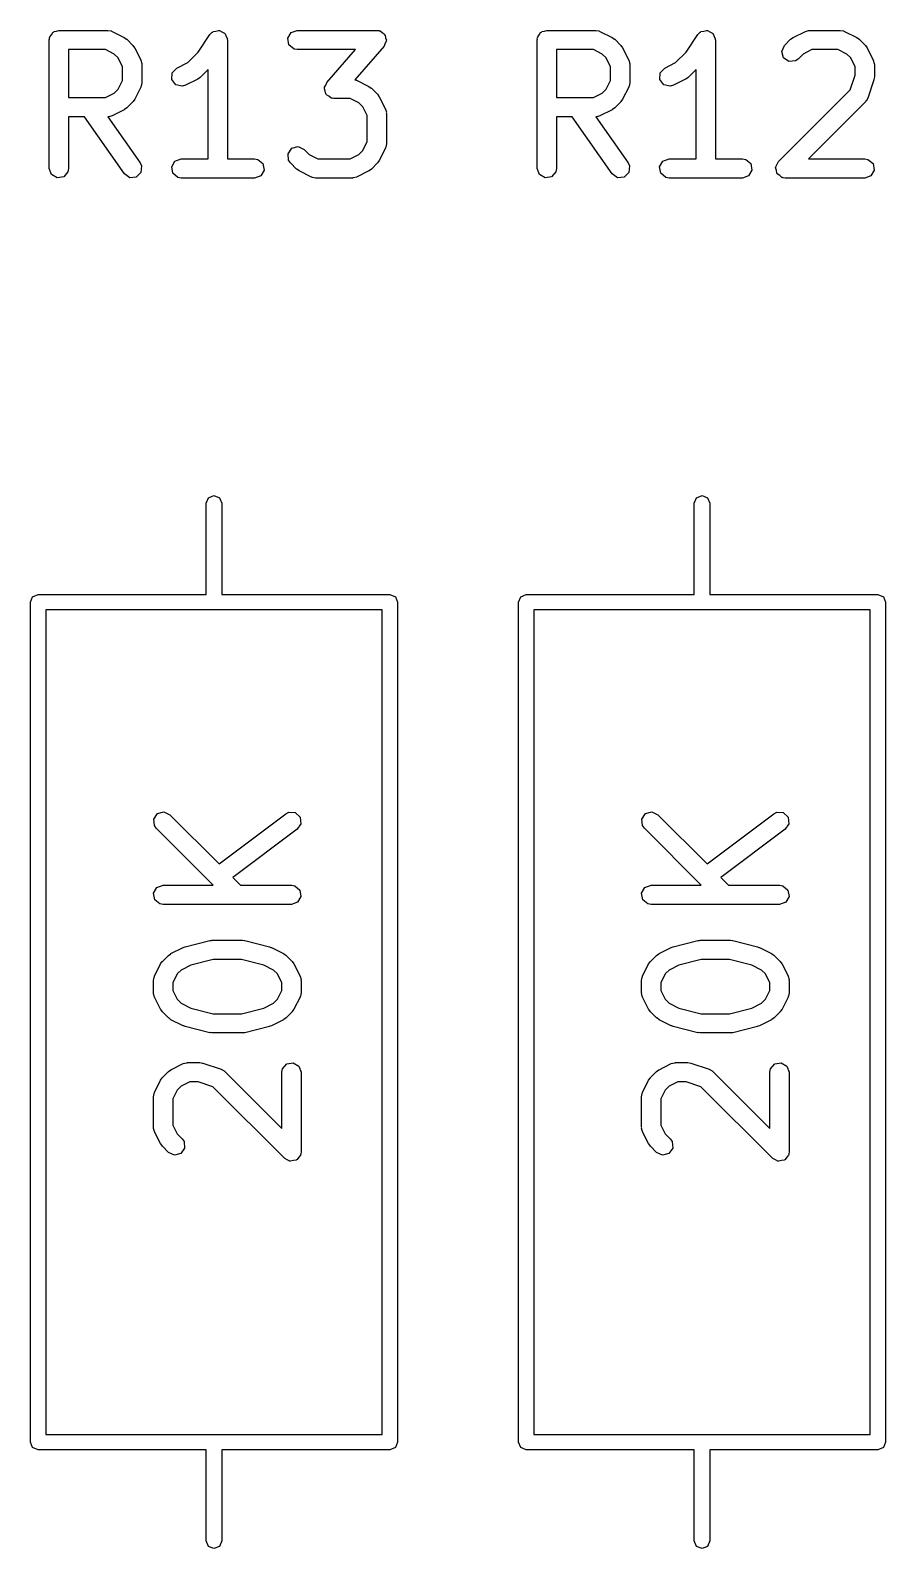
# Model space of a CAD drawing. Extents: x 0.3 to 11.5, y -8.2 to 3.2.
# Drawn here: x 8.3882 to 8.6504, y -2.2878 to -1.8223 of the extents above; entities that cross this region are included whole.
import ezdxf

# ---------------------------------------------------------------- set-up
doc = ezdxf.new("R2010")
doc.units = 0
doc.header["$MEASUREMENT"] = 0
doc.layers.add('BLACK', color=7, linetype='CONTINUOUS')

msp = doc.modelspace()

# ---------------------------------------------------------------- linework, layer by layer
at = {"layer": 'BLACK', "linetype": 'CONTINUOUS'}
for p, q in [((8.39409, -1.82466), (8.39415, -1.82428)), ((8.39415, -1.82428), (8.39465, -1.82369)), ((8.39465, -1.82369), (8.39503, -1.82303)), ((8.39503, -1.82303), (8.39528, -1.82294)), ((8.39528, -1.82294), (8.39545, -1.82273)), ((8.39545, -1.82273), (8.39621, -1.8226)), ((8.39621, -1.8226), (8.39693, -1.82234)), ((8.39693, -1.82234), (8.41193, -1.82234)), ((8.41193, -1.82234), (8.41294, -1.82252)), ((8.41294, -1.82252), (8.41307, -1.82263)), ((8.41307, -1.82263), (8.41325, -1.82265)), ((8.41325, -1.82265), (8.417, -1.82452)), ((8.417, -1.82452), (8.41771, -1.82505)), ((8.43963, -1.82903), (8.44322, -1.82365)), ((8.44322, -1.82365), (8.44393, -1.82291)), ((8.44393, -1.82291), (8.44409, -1.82286)), ((8.44409, -1.82286), (8.4442, -1.82273)), ((8.4442, -1.82273), (8.44504, -1.82258)), ((8.44504, -1.82258), (8.44586, -1.82234)), ((8.44586, -1.82234), (8.44602, -1.82241)), ((8.44602, -1.82241), (8.44619, -1.82238)), ((8.44619, -1.82238), (8.44693, -1.82281)), ((8.44693, -1.82281), (8.44771, -1.82316)), ((8.44771, -1.82316), (8.44779, -1.82331)), ((8.44779, -1.82331), (8.44794, -1.82339)), ((8.44794, -1.82339), (8.44823, -1.8242)), ((8.44823, -1.8242), (8.44861, -1.82497)), ((8.46714, -1.82478), (8.46815, -1.82303)), ((8.46815, -1.82303), (8.47005, -1.82234)), ((8.47005, -1.82234), (8.49442, -1.82234)), ((8.49442, -1.82234), (8.49485, -1.82241)), ((8.49485, -1.82241), (8.49499, -1.82239)), ((8.49499, -1.82239), (8.4951, -1.82246)), ((8.4951, -1.82246), (8.49543, -1.82252)), ((8.49543, -1.82252), (8.49604, -1.82303)), ((8.49604, -1.82303), (8.49672, -1.82344)), ((8.49672, -1.82344), (8.49679, -1.82366)), ((8.49679, -1.82366), (8.49697, -1.82381)), ((8.49697, -1.82381), (8.49711, -1.8246)), ((8.49711, -1.8246), (8.49737, -1.82535)), ((8.54369, -1.82466), (8.54376, -1.82428)), ((8.54376, -1.82428), (8.54425, -1.82369)), ((8.54425, -1.82369), (8.54464, -1.82303)), ((8.54464, -1.82303), (8.54489, -1.82294)), ((8.54489, -1.82294), (8.54506, -1.82273)), ((8.54506, -1.82273), (8.54582, -1.8226)), ((8.54582, -1.8226), (8.54654, -1.82234)), ((8.54654, -1.82234), (8.56153, -1.82234)), ((8.56153, -1.82234), (8.56254, -1.82252)), ((8.56254, -1.82252), (8.56268, -1.82263)), ((8.56268, -1.82263), (8.56285, -1.82265)), ((8.56285, -1.82265), (8.5666, -1.82452)), ((8.5666, -1.82452), (8.56731, -1.82505)), ((8.58924, -1.82903), (8.59282, -1.82365)), ((8.59282, -1.82365), (8.59353, -1.82291)), ((8.59353, -1.82291), (8.59369, -1.82286)), ((8.59369, -1.82286), (8.5938, -1.82273)), ((8.5938, -1.82273), (8.59465, -1.82258)), ((8.59465, -1.82258), (8.59547, -1.82234)), ((8.59547, -1.82234), (8.59563, -1.82241)), ((8.59563, -1.82241), (8.59579, -1.82238)), ((8.59579, -1.82238), (8.59653, -1.82281)), ((8.59653, -1.82281), (8.59732, -1.82316)), ((8.59732, -1.82316), (8.59739, -1.82331)), ((8.59739, -1.82331), (8.59754, -1.82339)), ((8.59754, -1.82339), (8.59783, -1.8242)), ((8.59783, -1.8242), (8.59821, -1.82497)), ((8.62131, -1.82508), (8.62204, -1.82457)), ((8.62204, -1.82457), (8.62208, -1.82452)), ((8.62208, -1.82452), (8.62583, -1.82265)), ((8.62583, -1.82265), (8.62681, -1.82236)), ((8.62681, -1.82236), (8.62698, -1.8224)), ((8.62698, -1.8224), (8.62715, -1.82234)), ((8.62715, -1.82234), (8.63652, -1.82234)), ((8.63652, -1.82234), (8.63753, -1.82252)), ((8.63753, -1.82252), (8.63767, -1.82263)), ((8.63767, -1.82263), (8.63785, -1.82265)), ((8.63785, -1.82265), (8.64159, -1.82452)), ((8.64159, -1.82452), (8.6423, -1.82505)), ((8.39398, -1.82529), (8.39404, -1.82491)), ((8.39398, -1.86466), (8.39398, -1.82529)), ((8.39402, -1.82478), (8.39409, -1.82466)), ((8.39404, -1.82491), (8.39402, -1.82478)), ((8.39988, -1.82824), (8.39988, -1.84296)), ((8.41123, -1.82824), (8.39988, -1.82824)), ((8.41393, -1.82959), (8.41123, -1.82824)), ((8.41771, -1.82505), (8.41777, -1.82508)), ((8.41777, -1.82508), (8.41964, -1.82695)), ((8.41964, -1.82695), (8.42015, -1.82768)), ((8.42015, -1.82768), (8.42019, -1.82772)), ((8.42019, -1.82772), (8.42207, -1.83147)), ((8.43643, -1.83224), (8.43963, -1.82903)), ((8.44861, -1.82497), (8.44857, -1.82513)), ((8.44857, -1.82513), (8.44863, -1.82529)), ((8.44863, -1.82529), (8.44863, -1.86171)), ((8.46749, -1.82677), (8.46714, -1.82478)), ((8.46904, -1.82807), (8.46749, -1.82677)), ((8.47005, -1.82824), (8.46904, -1.82807)), ((8.48791, -1.82824), (8.47005, -1.82824)), ((8.47907, -1.83834), (8.48791, -1.82824)), ((8.49664, -1.82723), (8.48768, -1.83747)), ((8.49693, -1.82649), (8.49664, -1.82723)), ((8.49733, -1.8258), (8.49693, -1.82649)), ((8.49737, -1.82535), (8.49728, -1.82557)), ((8.49728, -1.82557), (8.49733, -1.8258)), ((8.54358, -1.82529), (8.54365, -1.82491)), ((8.54358, -1.86466), (8.54358, -1.82529)), ((8.54363, -1.82478), (8.54369, -1.82466)), ((8.54365, -1.82491), (8.54363, -1.82478)), ((8.54949, -1.82824), (8.54949, -1.84296)), ((8.56084, -1.82824), (8.54949, -1.82824)), ((8.56353, -1.82959), (8.56084, -1.82824)), ((8.56731, -1.82505), (8.56737, -1.82508)), ((8.56737, -1.82508), (8.56925, -1.82695)), ((8.56925, -1.82695), (8.56975, -1.82768)), ((8.56975, -1.82768), (8.5698, -1.82772)), ((8.5698, -1.82772), (8.57167, -1.83147)), ((8.58603, -1.83224), (8.58924, -1.82903)), ((8.59821, -1.82497), (8.59817, -1.82513)), ((8.59817, -1.82513), (8.59823, -1.82529)), ((8.59823, -1.82529), (8.59823, -1.86171)), ((8.61859, -1.82878), (8.61944, -1.82695)), ((8.61911, -1.83073), (8.61859, -1.82878)), ((8.61944, -1.82695), (8.62131, -1.82508)), ((8.62785, -1.82824), (8.62515, -1.82959)), ((8.63583, -1.82824), (8.62785, -1.82824)), ((8.63853, -1.82959), (8.63583, -1.82824)), ((8.6423, -1.82505), (8.64236, -1.82508)), ((8.64236, -1.82508), (8.64424, -1.82695)), ((8.64424, -1.82695), (8.64474, -1.82768)), ((8.64474, -1.82768), (8.64479, -1.82772)), ((8.64479, -1.82772), (8.64666, -1.83147)), ((8.41513, -1.83079), (8.41393, -1.82959)), ((8.41647, -1.83349), (8.41513, -1.83079)), ((8.41647, -1.83772), (8.41647, -1.83349)), ((8.42207, -1.83147), (8.42236, -1.83245)), ((8.42236, -1.83245), (8.42232, -1.83262)), ((8.42232, -1.83262), (8.42238, -1.83279)), ((8.42238, -1.83279), (8.42238, -1.83841)), ((8.43172, -1.83536), (8.4331, -1.8339)), ((8.4331, -1.8339), (8.43643, -1.83224)), ((8.56473, -1.83079), (8.56353, -1.82959)), ((8.56608, -1.83349), (8.56473, -1.83079)), ((8.56608, -1.83772), (8.56608, -1.83349)), ((8.57167, -1.83147), (8.57197, -1.83245)), ((8.57197, -1.83245), (8.57193, -1.83262)), ((8.57193, -1.83262), (8.57199, -1.83279)), ((8.57199, -1.83279), (8.57199, -1.83841)), ((8.58132, -1.83536), (8.58271, -1.8339)), ((8.58271, -1.8339), (8.58603, -1.83224)), ((8.62076, -1.83189), (8.61911, -1.83073)), ((8.62277, -1.83172), (8.62076, -1.83189)), ((8.62361, -1.83113), (8.62277, -1.83172)), ((8.62515, -1.82959), (8.62361, -1.83113)), ((8.63972, -1.83079), (8.63853, -1.82959)), ((8.64107, -1.83349), (8.63972, -1.83079)), ((8.64107, -1.83606), (8.64107, -1.83349)), ((8.64666, -1.83147), (8.64696, -1.83245)), ((8.64696, -1.83245), (8.64692, -1.83262)), ((8.64692, -1.83262), (8.64698, -1.83279)), ((8.64698, -1.83279), (8.64698, -1.83654)), ((8.41513, -1.84041), (8.41647, -1.83772)), ((8.42238, -1.83841), (8.4222, -1.83942)), ((8.43159, -1.83738), (8.43172, -1.83536)), ((8.4328, -1.839), (8.43159, -1.83738)), ((8.4395, -1.83731), (8.43575, -1.83918)), ((8.43954, -1.83726), (8.4395, -1.83731)), ((8.44026, -1.83675), (8.43954, -1.83726)), ((8.44272, -1.83429), (8.44026, -1.83675)), ((8.44272, -1.86171), (8.44272, -1.83429)), ((8.47878, -1.83909), (8.47907, -1.83834)), ((8.48768, -1.83747), (8.48793, -1.83751)), ((8.48793, -1.83751), (8.48806, -1.83763)), ((8.48806, -1.83763), (8.48824, -1.83765)), ((8.48824, -1.83765), (8.49199, -1.83952)), ((8.56473, -1.84041), (8.56608, -1.83772)), ((8.57199, -1.83841), (8.57181, -1.83942)), ((8.5812, -1.83738), (8.58132, -1.83536)), ((8.5824, -1.839), (8.5812, -1.83738)), ((8.5891, -1.83731), (8.58535, -1.83918)), ((8.58915, -1.83726), (8.5891, -1.83731)), ((8.58987, -1.83675), (8.58915, -1.83726)), ((8.59233, -1.83429), (8.58987, -1.83675)), ((8.59233, -1.86171), (8.59233, -1.83429)), ((8.63957, -1.84057), (8.64107, -1.83606)), ((8.64682, -1.83747), (8.64495, -1.8431)), ((8.64698, -1.83654), (8.64682, -1.83741)), ((8.64682, -1.83741), (8.64682, -1.83747)), ((8.39988, -1.84296), (8.41123, -1.84296)), ((8.41123, -1.84296), (8.41393, -1.84161)), ((8.41393, -1.84161), (8.41513, -1.84041)), ((8.42207, -1.83973), (8.42019, -1.84348)), ((8.42209, -1.83956), (8.42207, -1.83973)), ((8.4222, -1.83942), (8.42209, -1.83956)), ((8.43476, -1.83947), (8.4328, -1.839)), ((8.43575, -1.83918), (8.43476, -1.83947)), ((8.47834, -1.84023), (8.47843, -1.84001)), ((8.4786, -1.84098), (8.47834, -1.84023)), ((8.47839, -1.83978), (8.47878, -1.83909)), ((8.47843, -1.84001), (8.47839, -1.83978)), ((8.47874, -1.84177), (8.4786, -1.84098)), ((8.47892, -1.84192), (8.47874, -1.84177)), ((8.47899, -1.84214), (8.47892, -1.84192)), ((8.47967, -1.84255), (8.47899, -1.84214)), ((8.48028, -1.84306), (8.47967, -1.84255)), ((8.48062, -1.84312), (8.48028, -1.84306)), ((8.48072, -1.84319), (8.48062, -1.84312)), ((8.48086, -1.84316), (8.48072, -1.84319)), ((8.48129, -1.84324), (8.48086, -1.84316)), ((8.49199, -1.83952), (8.4927, -1.84005)), ((8.4927, -1.84005), (8.49276, -1.84008)), ((8.49276, -1.84008), (8.49463, -1.84195)), ((8.49463, -1.84195), (8.49514, -1.84267)), ((8.49514, -1.84267), (8.49518, -1.84272)), ((8.49518, -1.84272), (8.49706, -1.84647)), ((8.54949, -1.84296), (8.56084, -1.84296)), ((8.56084, -1.84296), (8.56353, -1.84161)), ((8.56353, -1.84161), (8.56473, -1.84041)), ((8.57167, -1.83973), (8.5698, -1.84348)), ((8.57169, -1.83956), (8.57167, -1.83973)), ((8.57181, -1.83942), (8.57169, -1.83956)), ((8.58437, -1.83947), (8.5824, -1.839)), ((8.58535, -1.83918), (8.58437, -1.83947)), ((8.61756, -1.86257), (8.63957, -1.84057)), ((8.64495, -1.8431), (8.64446, -1.844)), ((8.417, -1.84668), (8.41325, -1.84855)), ((8.41704, -1.84663), (8.417, -1.84668)), ((8.41777, -1.84613), (8.41704, -1.84663)), ((8.41964, -1.84425), (8.41777, -1.84613)), ((8.41967, -1.84419), (8.41964, -1.84425)), ((8.42019, -1.84348), (8.41967, -1.84419)), ((8.48622, -1.84324), (8.48129, -1.84324)), ((8.48892, -1.84459), (8.48622, -1.84324)), ((8.49012, -1.84579), (8.48892, -1.84459)), ((8.49146, -1.84848), (8.49012, -1.84579)), ((8.49706, -1.84647), (8.49735, -1.84745)), ((8.49735, -1.84745), (8.49731, -1.84762)), ((8.49731, -1.84762), (8.49737, -1.84779)), ((8.49737, -1.84779), (8.49737, -1.85716)), ((8.5666, -1.84668), (8.56285, -1.84855)), ((8.56665, -1.84663), (8.5666, -1.84668)), ((8.56737, -1.84613), (8.56665, -1.84663)), ((8.56925, -1.84425), (8.56737, -1.84613)), ((8.56927, -1.84419), (8.56925, -1.84425)), ((8.5698, -1.84348), (8.56927, -1.84419)), ((8.64424, -1.84425), (8.62678, -1.86171)), ((8.64431, -1.84409), (8.64424, -1.84425)), ((8.64446, -1.844), (8.64431, -1.84409)), ((8.40477, -1.84887), (8.39988, -1.84887)), ((8.39988, -1.84887), (8.39988, -1.86466)), ((8.41701, -1.86635), (8.40477, -1.84887)), ((8.41209, -1.84881), (8.41197, -1.84885)), ((8.41197, -1.84885), (8.42185, -1.86297)), ((8.41227, -1.84885), (8.41209, -1.84881)), ((8.41325, -1.84855), (8.41227, -1.84885)), ((8.49146, -1.85646), (8.49146, -1.84848)), ((8.55437, -1.84887), (8.54949, -1.84887)), ((8.54949, -1.84887), (8.54949, -1.86466)), ((8.56661, -1.86635), (8.55437, -1.84887)), ((8.5617, -1.84881), (8.56157, -1.84885)), ((8.56157, -1.84885), (8.57145, -1.86297)), ((8.56187, -1.84885), (8.5617, -1.84881)), ((8.56285, -1.84855), (8.56187, -1.84885)), ((8.49012, -1.85916), (8.49146, -1.85646)), ((8.49737, -1.85716), (8.49719, -1.85817)), ((8.43253, -1.8624), (8.43442, -1.86171)), ((8.43442, -1.86171), (8.44272, -1.86171)), ((8.44863, -1.86171), (8.45692, -1.86171)), ((8.45692, -1.86171), (8.45793, -1.86189)), ((8.46719, -1.86015), (8.46835, -1.85849)), ((8.46737, -1.86216), (8.46719, -1.86015)), ((8.46835, -1.85849), (8.4703, -1.85797)), ((8.4703, -1.85797), (8.47213, -1.85882)), ((8.47213, -1.85882), (8.47367, -1.86036)), ((8.47367, -1.86036), (8.47637, -1.86171)), ((8.47637, -1.86171), (8.48622, -1.86171)), ((8.48622, -1.86171), (8.48892, -1.86036)), ((8.48892, -1.86036), (8.49012, -1.85916)), ((8.49706, -1.85848), (8.49518, -1.86223)), ((8.49708, -1.85831), (8.49706, -1.85848)), ((8.49719, -1.85817), (8.49708, -1.85831)), ((8.58213, -1.8624), (8.58403, -1.86171)), ((8.58403, -1.86171), (8.59233, -1.86171)), ((8.59823, -1.86171), (8.60653, -1.86171)), ((8.60653, -1.86171), (8.60754, -1.86189)), ((8.62678, -1.86171), (8.64402, -1.86171)), ((8.64402, -1.86171), (8.64503, -1.86189)), ((8.39467, -1.86656), (8.39398, -1.86466)), ((8.3997, -1.86567), (8.39841, -1.86722)), ((8.39988, -1.86466), (8.3997, -1.86567)), ((8.41866, -1.86751), (8.41701, -1.86635)), ((8.4221, -1.86591), (8.42067, -1.86734)), ((8.42185, -1.86297), (8.42228, -1.8639)), ((8.42228, -1.8639), (8.4221, -1.86591)), ((8.43152, -1.86415), (8.43253, -1.8624)), ((8.43187, -1.86614), (8.43152, -1.86415)), ((8.43342, -1.86744), (8.43187, -1.86614)), ((8.45793, -1.86189), (8.45948, -1.86318)), ((8.45983, -1.86517), (8.45882, -1.86692)), ((8.45948, -1.86318), (8.45983, -1.86517)), ((8.46796, -1.863), (8.46737, -1.86216)), ((8.46983, -1.86487), (8.46796, -1.863)), ((8.46989, -1.8649), (8.46983, -1.86487)), ((8.4706, -1.86543), (8.46989, -1.8649)), ((8.47435, -1.8673), (8.4706, -1.86543)), ((8.49199, -1.86543), (8.48824, -1.8673)), ((8.49203, -1.86538), (8.49199, -1.86543)), ((8.49276, -1.86487), (8.49203, -1.86538)), ((8.49463, -1.863), (8.49276, -1.86487)), ((8.49466, -1.86294), (8.49463, -1.863)), ((8.49518, -1.86223), (8.49466, -1.86294)), ((8.54427, -1.86656), (8.54358, -1.86466)), ((8.54931, -1.86567), (8.54801, -1.86722)), ((8.54949, -1.86466), (8.54931, -1.86567)), ((8.56827, -1.86751), (8.56661, -1.86635)), ((8.57171, -1.86591), (8.57028, -1.86734)), ((8.57145, -1.86297), (8.57189, -1.8639)), ((8.57189, -1.8639), (8.57171, -1.86591)), ((8.58112, -1.86415), (8.58213, -1.8624)), ((8.58147, -1.86614), (8.58112, -1.86415)), ((8.58302, -1.86744), (8.58147, -1.86614)), ((8.60754, -1.86189), (8.60909, -1.86318)), ((8.60944, -1.86517), (8.60843, -1.86692)), ((8.60909, -1.86318), (8.60944, -1.86517)), ((8.61671, -1.8644), (8.61677, -1.86428)), ((8.61694, -1.86526), (8.61671, -1.8644)), ((8.61674, -1.86415), (8.61719, -1.86338)), ((8.61677, -1.86428), (8.61674, -1.86415)), ((8.61709, -1.86614), (8.61694, -1.86526)), ((8.6172, -1.86622), (8.61709, -1.86614)), ((8.61719, -1.86338), (8.61756, -1.86257)), ((8.61723, -1.86635), (8.6172, -1.86622)), ((8.61796, -1.86686), (8.61723, -1.86635)), ((8.64503, -1.86189), (8.64658, -1.86318)), ((8.64693, -1.86517), (8.64592, -1.86692)), ((8.64658, -1.86318), (8.64693, -1.86517)), ((8.39642, -1.86757), (8.39467, -1.86656)), ((8.39841, -1.86722), (8.39642, -1.86757)), ((8.42067, -1.86734), (8.41866, -1.86751)), ((8.43442, -1.86761), (8.43342, -1.86744)), ((8.45692, -1.86761), (8.43442, -1.86761)), ((8.45882, -1.86692), (8.45692, -1.86761)), ((8.47452, -1.86732), (8.47435, -1.8673)), ((8.47466, -1.86744), (8.47452, -1.86732)), ((8.47567, -1.86761), (8.47466, -1.86744)), ((8.48692, -1.86761), (8.47567, -1.86761)), ((8.48708, -1.86755), (8.48692, -1.86761)), ((8.48726, -1.86759), (8.48708, -1.86755)), ((8.48824, -1.8673), (8.48726, -1.86759)), ((8.54602, -1.86757), (8.54427, -1.86656)), ((8.54801, -1.86722), (8.54602, -1.86757)), ((8.57028, -1.86734), (8.56827, -1.86751)), ((8.58403, -1.86761), (8.58302, -1.86744)), ((8.60653, -1.86761), (8.58403, -1.86761)), ((8.60843, -1.86692), (8.60653, -1.86761)), ((8.61864, -1.86744), (8.61796, -1.86686)), ((8.61882, -1.86747), (8.61864, -1.86744)), ((8.61889, -1.86751), (8.61882, -1.86747)), ((8.61902, -1.8675), (8.61889, -1.86751)), ((8.61965, -1.86761), (8.61902, -1.8675)), ((8.64402, -1.86761), (8.61965, -1.86761)), ((8.64592, -1.86692), (8.64402, -1.86761)), ((8.44213, -1.96732), (8.44282, -1.96565)), ((8.44213, -1.99528), (8.44213, -1.96732)), ((8.44282, -1.96565), (8.44449, -1.96496)), ((8.44449, -1.96496), (8.44616, -1.96565)), ((8.44616, -1.96565), (8.44685, -1.96732)), ((8.44685, -1.96732), (8.44685, -1.99528)), ((8.59178, -1.96732), (8.59248, -1.96565)), ((8.59178, -1.99528), (8.59178, -1.96732)), ((8.59248, -1.96565), (8.59415, -1.96496)), ((8.59415, -1.96496), (8.59582, -1.96565)), ((8.59582, -1.96565), (8.59651, -1.96732)), ((8.59651, -1.96732), (8.59651, -1.99528)), ((8.38819, -1.99764), (8.38888, -1.99597)), ((8.38888, -1.99597), (8.39056, -1.99528)), ((8.39056, -1.99528), (8.44213, -1.99528)), ((8.44685, -1.99528), (8.49843, -1.99528)), ((8.49843, -1.99528), (8.5001, -1.99597)), ((8.5001, -1.99597), (8.50079, -1.99764)), ((8.53785, -1.99764), (8.53854, -1.99597)), ((8.53854, -1.99597), (8.54021, -1.99528)), ((8.54021, -1.99528), (8.59178, -1.99528)), ((8.59651, -1.99528), (8.64808, -1.99528)), ((8.64808, -1.99528), (8.64975, -1.99597)), ((8.64975, -1.99597), (8.65044, -1.99764)), ((8.38819, -2.25512), (8.38819, -1.99764)), ((8.49607, -2), (8.39292, -2)), ((8.39292, -2), (8.39292, -2.25276)), ((8.49607, -2.25276), (8.49607, -2)), ((8.50079, -1.99764), (8.50079, -2.25512)), ((8.53785, -2.25512), (8.53785, -1.99764)), ((8.64572, -2), (8.54257, -2)), ((8.54257, -2), (8.54257, -2.25276)), ((8.64572, -2.25276), (8.64572, -2)), ((8.65044, -1.99764), (8.65044, -2.25512)), ((8.42719, -2.06247), (8.42914, -2.06194)), ((8.42914, -2.06194), (8.43097, -2.0628)), ((8.57684, -2.06247), (8.5788, -2.06194)), ((8.5788, -2.06194), (8.58063, -2.0628)), ((8.42603, -2.06412), (8.42719, -2.06247)), ((8.42621, -2.06613), (8.42603, -2.06412)), ((8.4268, -2.06697), (8.42621, -2.06613)), ((8.43097, -2.0628), (8.44604, -2.07786)), ((8.44604, -2.07786), (8.46648, -2.06252)), ((8.46648, -2.06252), (8.4674, -2.06206)), ((8.4674, -2.06206), (8.46942, -2.06217)), ((8.46942, -2.06217), (8.47089, -2.06355)), ((8.47113, -2.06556), (8.47003, -2.06725)), ((8.47089, -2.06355), (8.47113, -2.06556)), ((8.57569, -2.06412), (8.57684, -2.06247)), ((8.57586, -2.06613), (8.57569, -2.06412)), ((8.57645, -2.06697), (8.57586, -2.06613)), ((8.58063, -2.0628), (8.59569, -2.07786)), ((8.59569, -2.07786), (8.61614, -2.06252)), ((8.61614, -2.06252), (8.61705, -2.06206)), ((8.61705, -2.06206), (8.61907, -2.06217)), ((8.61907, -2.06217), (8.62054, -2.06355)), ((8.62078, -2.06556), (8.61968, -2.06725)), ((8.62054, -2.06355), (8.62078, -2.06556)), ((8.44425, -2.08443), (8.4268, -2.06697)), ((8.47003, -2.06725), (8.45025, -2.08208)), ((8.59391, -2.08443), (8.57645, -2.06697)), ((8.61968, -2.06725), (8.59991, -2.08208)), ((8.42598, -2.08687), (8.42699, -2.08512)), ((8.42699, -2.08512), (8.42889, -2.08443)), ((8.42889, -2.08443), (8.44425, -2.08443)), ((8.45025, -2.08208), (8.45261, -2.08443)), ((8.45261, -2.08443), (8.46826, -2.08443)), ((8.46826, -2.08443), (8.46927, -2.08461)), ((8.46927, -2.08461), (8.47081, -2.08591)), ((8.57563, -2.08687), (8.57664, -2.08512)), ((8.57664, -2.08512), (8.57854, -2.08443)), ((8.57854, -2.08443), (8.59391, -2.08443)), ((8.59991, -2.08208), (8.60226, -2.08443)), ((8.60226, -2.08443), (8.61791, -2.08443)), ((8.61791, -2.08443), (8.61892, -2.08461)), ((8.61892, -2.08461), (8.62047, -2.08591)), ((8.42633, -2.08886), (8.42598, -2.08687)), ((8.42788, -2.09016), (8.42633, -2.08886)), ((8.47015, -2.08964), (8.46826, -2.09034)), ((8.47116, -2.0879), (8.47015, -2.08964)), ((8.47081, -2.08591), (8.47116, -2.0879)), ((8.57598, -2.08886), (8.57563, -2.08687)), ((8.57753, -2.09016), (8.57598, -2.08886)), ((8.61981, -2.08964), (8.61791, -2.09034)), ((8.62082, -2.0879), (8.61981, -2.08964)), ((8.62047, -2.08591), (8.62082, -2.0879)), ((8.42889, -2.09034), (8.42788, -2.09016)), ((8.46826, -2.09034), (8.42889, -2.09034)), ((8.57854, -2.09034), (8.57753, -2.09016)), ((8.61791, -2.09034), (8.57854, -2.09034)), ((8.43131, -2.10536), (8.43506, -2.10349)), ((8.43506, -2.10349), (8.43555, -2.10334)), ((8.43555, -2.10334), (8.43567, -2.10327)), ((8.43567, -2.10327), (8.44317, -2.10139)), ((8.44317, -2.10139), (8.44375, -2.10135)), ((8.44375, -2.10135), (8.44388, -2.1013)), ((8.44388, -2.1013), (8.45326, -2.1013)), ((8.45326, -2.1013), (8.45384, -2.10141)), ((8.45384, -2.10141), (8.45397, -2.10139)), ((8.45397, -2.10139), (8.46147, -2.10327)), ((8.46147, -2.10327), (8.46194, -2.10347)), ((8.46194, -2.10347), (8.46208, -2.10349)), ((8.46208, -2.10349), (8.46583, -2.10536)), ((8.58097, -2.10536), (8.58472, -2.10349)), ((8.58472, -2.10349), (8.58521, -2.10334)), ((8.58521, -2.10334), (8.58532, -2.10327)), ((8.58532, -2.10327), (8.59282, -2.10139)), ((8.59282, -2.10139), (8.59341, -2.10135)), ((8.59341, -2.10135), (8.59354, -2.1013)), ((8.59354, -2.1013), (8.60291, -2.1013)), ((8.60291, -2.1013), (8.60349, -2.10141)), ((8.60349, -2.10141), (8.60363, -2.10139)), ((8.60363, -2.10139), (8.61113, -2.10327)), ((8.61113, -2.10327), (8.61159, -2.10347)), ((8.61159, -2.10347), (8.61173, -2.10349)), ((8.61173, -2.10349), (8.61548, -2.10536)), ((8.42812, -2.10856), (8.42864, -2.10785)), ((8.42864, -2.10785), (8.42867, -2.10779)), ((8.42867, -2.10779), (8.43055, -2.10592)), ((8.43055, -2.10592), (8.43127, -2.10541)), ((8.43127, -2.10541), (8.43131, -2.10536)), ((8.44425, -2.10721), (8.43741, -2.10892)), ((8.45289, -2.10721), (8.44425, -2.10721)), ((8.45973, -2.10892), (8.45289, -2.10721)), ((8.46583, -2.10536), (8.46654, -2.10589)), ((8.46654, -2.10589), (8.46659, -2.10592)), ((8.46659, -2.10592), (8.46847, -2.10779)), ((8.46847, -2.10779), (8.46897, -2.10852)), ((8.46897, -2.10852), (8.46902, -2.10856)), ((8.57777, -2.10856), (8.5783, -2.10785)), ((8.5783, -2.10785), (8.57833, -2.10779)), ((8.57833, -2.10779), (8.5802, -2.10592)), ((8.5802, -2.10592), (8.58092, -2.10541)), ((8.58092, -2.10541), (8.58097, -2.10536)), ((8.5939, -2.10721), (8.58707, -2.10892)), ((8.60255, -2.10721), (8.5939, -2.10721)), ((8.60938, -2.10892), (8.60255, -2.10721)), ((8.61548, -2.10536), (8.61619, -2.10589)), ((8.61619, -2.10589), (8.61625, -2.10592)), ((8.61625, -2.10592), (8.61812, -2.10779)), ((8.61812, -2.10779), (8.61863, -2.10852)), ((8.61863, -2.10852), (8.61867, -2.10856)), ((8.42593, -2.11363), (8.42611, -2.11262)), ((8.42611, -2.11262), (8.42622, -2.11248)), ((8.42622, -2.11248), (8.42624, -2.11231)), ((8.42624, -2.11231), (8.42812, -2.10856)), ((8.43319, -2.11163), (8.43184, -2.11433)), ((8.43438, -2.11043), (8.43319, -2.11163)), ((8.43741, -2.10892), (8.43438, -2.11043)), ((8.46276, -2.11043), (8.45973, -2.10892)), ((8.46395, -2.11163), (8.46276, -2.11043)), ((8.4653, -2.11433), (8.46395, -2.11163)), ((8.46902, -2.10856), (8.4709, -2.11231)), ((8.4709, -2.11231), (8.47119, -2.11329)), ((8.57559, -2.11363), (8.57576, -2.11262)), ((8.57576, -2.11262), (8.57588, -2.11248)), ((8.57588, -2.11248), (8.5759, -2.11231)), ((8.5759, -2.11231), (8.57777, -2.10856)), ((8.58284, -2.11163), (8.58149, -2.11433)), ((8.58404, -2.11043), (8.58284, -2.11163)), ((8.58707, -2.10892), (8.58404, -2.11043)), ((8.61241, -2.11043), (8.60938, -2.10892)), ((8.61361, -2.11163), (8.61241, -2.11043)), ((8.61496, -2.11433), (8.61361, -2.11163)), ((8.61867, -2.10856), (8.62055, -2.11231)), ((8.62055, -2.11231), (8.62084, -2.11329)), ((8.42593, -2.11738), (8.42593, -2.11363)), ((8.42599, -2.11754), (8.42593, -2.11738)), ((8.42595, -2.11772), (8.42599, -2.11754)), ((8.42624, -2.1187), (8.42595, -2.11772)), ((8.43184, -2.11433), (8.43184, -2.11668)), ((8.43184, -2.11668), (8.43319, -2.11938)), ((8.46395, -2.11938), (8.4653, -2.11668)), ((8.4653, -2.11668), (8.4653, -2.11433)), ((8.47121, -2.11738), (8.47103, -2.11839)), ((8.47119, -2.11329), (8.47115, -2.11346)), ((8.47115, -2.11346), (8.47121, -2.11363)), ((8.47121, -2.11363), (8.47121, -2.11738)), ((8.57559, -2.11738), (8.57559, -2.11363)), ((8.57565, -2.11754), (8.57559, -2.11738)), ((8.57561, -2.11772), (8.57565, -2.11754)), ((8.5759, -2.1187), (8.57561, -2.11772)), ((8.58149, -2.11433), (8.58149, -2.11668)), ((8.58149, -2.11668), (8.58284, -2.11938)), ((8.61361, -2.11938), (8.61496, -2.11668)), ((8.61496, -2.11668), (8.61496, -2.11433)), ((8.62086, -2.11738), (8.62068, -2.11839)), ((8.62084, -2.11329), (8.6208, -2.11346)), ((8.6208, -2.11346), (8.62086, -2.11363)), ((8.62086, -2.11363), (8.62086, -2.11738)), ((8.42812, -2.12245), (8.42624, -2.1187)), ((8.42817, -2.12249), (8.42812, -2.12245)), ((8.42867, -2.12322), (8.42817, -2.12249)), ((8.43319, -2.11938), (8.43438, -2.12058)), ((8.43438, -2.12058), (8.43741, -2.12209)), ((8.43741, -2.12209), (8.44425, -2.1238)), ((8.45289, -2.1238), (8.45973, -2.12209)), ((8.45973, -2.12209), (8.46276, -2.12058)), ((8.46276, -2.12058), (8.46395, -2.11938)), ((8.46902, -2.12245), (8.4685, -2.12316)), ((8.4709, -2.1187), (8.46902, -2.12245)), ((8.47092, -2.11852), (8.4709, -2.1187)), ((8.47103, -2.11839), (8.47092, -2.11852)), ((8.57777, -2.12245), (8.5759, -2.1187)), ((8.57782, -2.12249), (8.57777, -2.12245)), ((8.57833, -2.12322), (8.57782, -2.12249)), ((8.58284, -2.11938), (8.58404, -2.12058)), ((8.58404, -2.12058), (8.58707, -2.12209)), ((8.58707, -2.12209), (8.5939, -2.1238)), ((8.60255, -2.1238), (8.60938, -2.12209)), ((8.60938, -2.12209), (8.61241, -2.12058)), ((8.61241, -2.12058), (8.61361, -2.11938)), ((8.61867, -2.12245), (8.61815, -2.12316)), ((8.62055, -2.1187), (8.61867, -2.12245)), ((8.62057, -2.11852), (8.62055, -2.1187)), ((8.62068, -2.11839), (8.62057, -2.11852)), ((8.43055, -2.12509), (8.42867, -2.12322)), ((8.43061, -2.12512), (8.43055, -2.12509)), ((8.43131, -2.12564), (8.43061, -2.12512)), ((8.43506, -2.12752), (8.43131, -2.12564)), ((8.44425, -2.1238), (8.45289, -2.1238)), ((8.46583, -2.12564), (8.46208, -2.12752)), ((8.46587, -2.1256), (8.46583, -2.12564)), ((8.46659, -2.12509), (8.46587, -2.1256)), ((8.46847, -2.12322), (8.46659, -2.12509)), ((8.4685, -2.12316), (8.46847, -2.12322)), ((8.5802, -2.12509), (8.57833, -2.12322)), ((8.58026, -2.12512), (8.5802, -2.12509)), ((8.58097, -2.12564), (8.58026, -2.12512)), ((8.58472, -2.12752), (8.58097, -2.12564)), ((8.5939, -2.1238), (8.60255, -2.1238)), ((8.61548, -2.12564), (8.61173, -2.12752)), ((8.61552, -2.1256), (8.61548, -2.12564)), ((8.61625, -2.12509), (8.61552, -2.1256)), ((8.61812, -2.12322), (8.61625, -2.12509)), ((8.61815, -2.12316), (8.61812, -2.12322)), ((8.4352, -2.12754), (8.43506, -2.12752)), ((8.43567, -2.12774), (8.4352, -2.12754)), ((8.44317, -2.12962), (8.43567, -2.12774)), ((8.4433, -2.1296), (8.44317, -2.12962)), ((8.44388, -2.12971), (8.4433, -2.1296)), ((8.45326, -2.12971), (8.44388, -2.12971)), ((8.45339, -2.12966), (8.45326, -2.12971)), ((8.45397, -2.12962), (8.45339, -2.12966)), ((8.46147, -2.12774), (8.45397, -2.12962)), ((8.46159, -2.12766), (8.46147, -2.12774)), ((8.46208, -2.12752), (8.46159, -2.12766)), ((8.58486, -2.12754), (8.58472, -2.12752)), ((8.58532, -2.12774), (8.58486, -2.12754)), ((8.59282, -2.12962), (8.58532, -2.12774)), ((8.59296, -2.1296), (8.59282, -2.12962)), ((8.59354, -2.12971), (8.59296, -2.1296)), ((8.60291, -2.12971), (8.59354, -2.12971)), ((8.60304, -2.12966), (8.60291, -2.12971)), ((8.60363, -2.12962), (8.60304, -2.12966)), ((8.61113, -2.12774), (8.60363, -2.12962)), ((8.61124, -2.12766), (8.61113, -2.12774)), ((8.61173, -2.12752), (8.61124, -2.12766)), ((8.43055, -2.14154), (8.43127, -2.14103)), ((8.43127, -2.14103), (8.43131, -2.14098)), ((8.43131, -2.14098), (8.43506, -2.13911)), ((8.43506, -2.13911), (8.43605, -2.13882)), ((8.43605, -2.13882), (8.43622, -2.13886)), ((8.43622, -2.13886), (8.43638, -2.1388)), ((8.43638, -2.1388), (8.44013, -2.1388)), ((8.44013, -2.1388), (8.441, -2.13895)), ((8.441, -2.13895), (8.44107, -2.13895)), ((8.44107, -2.13895), (8.44669, -2.14082)), ((8.44669, -2.14082), (8.44759, -2.14131)), ((8.4653, -2.14175), (8.46548, -2.14074)), ((8.46548, -2.14074), (8.46678, -2.13919)), ((8.46678, -2.13919), (8.46877, -2.13884)), ((8.46877, -2.13884), (8.47052, -2.13985)), ((8.47052, -2.13985), (8.47121, -2.14175)), ((8.5802, -2.14154), (8.58092, -2.14103)), ((8.58092, -2.14103), (8.58097, -2.14098)), ((8.58097, -2.14098), (8.58472, -2.13911)), ((8.58472, -2.13911), (8.5857, -2.13882)), ((8.5857, -2.13882), (8.58587, -2.13886)), ((8.58587, -2.13886), (8.58604, -2.1388)), ((8.58604, -2.1388), (8.58979, -2.1388)), ((8.58979, -2.1388), (8.59066, -2.13895)), ((8.59066, -2.13895), (8.59072, -2.13895)), ((8.59072, -2.13895), (8.59635, -2.14082)), ((8.59635, -2.14082), (8.59725, -2.14131)), ((8.61496, -2.14175), (8.61513, -2.14074)), ((8.61513, -2.14074), (8.61643, -2.13919)), ((8.61643, -2.13919), (8.61842, -2.13884)), ((8.61842, -2.13884), (8.62017, -2.13985)), ((8.62017, -2.13985), (8.62086, -2.14175)), ((8.42624, -2.14793), (8.42812, -2.14418)), ((8.42812, -2.14418), (8.42864, -2.14347)), ((8.42864, -2.14347), (8.42867, -2.14341)), ((8.42867, -2.14341), (8.43055, -2.14154)), ((8.43708, -2.1447), (8.43438, -2.14605)), ((8.43965, -2.1447), (8.43708, -2.1447)), ((8.44416, -2.14621), (8.43965, -2.1447)), ((8.44759, -2.14131), (8.44769, -2.14146)), ((8.44769, -2.14146), (8.44785, -2.14154)), ((8.44785, -2.14154), (8.4653, -2.15899)), ((8.4653, -2.15899), (8.4653, -2.14175)), ((8.47121, -2.14175), (8.47121, -2.16612)), ((8.5759, -2.14793), (8.57777, -2.14418)), ((8.57777, -2.14418), (8.5783, -2.14347)), ((8.5783, -2.14347), (8.57833, -2.14341)), ((8.57833, -2.14341), (8.5802, -2.14154)), ((8.58673, -2.1447), (8.58404, -2.14605)), ((8.58931, -2.1447), (8.58673, -2.1447)), ((8.59382, -2.14621), (8.58931, -2.1447)), ((8.59725, -2.14131), (8.59734, -2.14146)), ((8.59734, -2.14146), (8.5975, -2.14154)), ((8.5975, -2.14154), (8.61496, -2.15899)), ((8.61496, -2.15899), (8.61496, -2.14175)), ((8.62086, -2.14175), (8.62086, -2.16612)), ((8.42593, -2.14925), (8.42611, -2.14824)), ((8.42593, -2.15862), (8.42593, -2.14925)), ((8.42611, -2.14824), (8.42622, -2.1481)), ((8.42622, -2.1481), (8.42624, -2.14793)), ((8.43319, -2.14725), (8.43184, -2.14995)), ((8.43184, -2.14995), (8.43184, -2.15793)), ((8.43438, -2.14605), (8.43319, -2.14725)), ((8.46617, -2.16821), (8.44416, -2.14621)), ((8.57559, -2.14925), (8.57576, -2.14824)), ((8.57559, -2.15862), (8.57559, -2.14925)), ((8.57576, -2.14824), (8.57588, -2.1481)), ((8.57588, -2.1481), (8.5759, -2.14793)), ((8.58284, -2.14725), (8.58149, -2.14995)), ((8.58149, -2.14995), (8.58149, -2.15793)), ((8.58404, -2.14605), (8.58284, -2.14725)), ((8.61582, -2.16821), (8.59382, -2.14621)), ((8.42599, -2.15879), (8.42593, -2.15862)), ((8.42595, -2.15896), (8.42599, -2.15879)), ((8.42624, -2.15994), (8.42595, -2.15896)), ((8.43184, -2.15793), (8.43319, -2.16062)), ((8.57565, -2.15879), (8.57559, -2.15862)), ((8.57561, -2.15896), (8.57565, -2.15879)), ((8.5759, -2.15994), (8.57561, -2.15896)), ((8.58149, -2.15793), (8.58284, -2.16062)), ((8.42812, -2.16369), (8.42624, -2.15994)), ((8.42817, -2.16374), (8.42812, -2.16369)), ((8.42867, -2.16446), (8.42817, -2.16374)), ((8.43319, -2.16062), (8.43472, -2.16216)), ((8.43472, -2.16216), (8.43531, -2.163)), ((8.43531, -2.163), (8.43549, -2.16501)), ((8.57777, -2.16369), (8.5759, -2.15994)), ((8.57782, -2.16374), (8.57777, -2.16369)), ((8.57833, -2.16446), (8.57782, -2.16374)), ((8.58284, -2.16062), (8.58438, -2.16216)), ((8.58438, -2.16216), (8.58496, -2.163)), ((8.58496, -2.163), (8.58514, -2.16501)), ((8.43055, -2.16634), (8.42867, -2.16446)), ((8.43238, -2.16719), (8.43055, -2.16634)), ((8.43433, -2.16667), (8.43238, -2.16719)), ((8.43549, -2.16501), (8.43433, -2.16667)), ((8.46697, -2.16859), (8.46617, -2.16821)), ((8.46774, -2.16903), (8.46697, -2.16859)), ((8.46788, -2.16901), (8.46774, -2.16903)), ((8.468, -2.16906), (8.46788, -2.16901)), ((8.46886, -2.16883), (8.468, -2.16906)), ((8.46973, -2.16868), (8.46886, -2.16883)), ((8.46982, -2.16858), (8.46973, -2.16868)), ((8.46995, -2.16854), (8.46982, -2.16858)), ((8.47046, -2.16781), (8.46995, -2.16854)), ((8.47103, -2.16713), (8.47046, -2.16781)), ((8.47106, -2.16695), (8.47103, -2.16713)), ((8.47111, -2.16689), (8.47106, -2.16695)), ((8.47121, -2.16612), (8.4711, -2.16676)), ((8.4711, -2.16676), (8.47111, -2.16689)), ((8.5802, -2.16634), (8.57833, -2.16446)), ((8.58203, -2.16719), (8.5802, -2.16634)), ((8.58398, -2.16667), (8.58203, -2.16719)), ((8.58514, -2.16501), (8.58398, -2.16667)), ((8.61663, -2.16859), (8.61582, -2.16821)), ((8.6174, -2.16903), (8.61663, -2.16859)), ((8.61753, -2.16901), (8.6174, -2.16903)), ((8.61765, -2.16906), (8.61753, -2.16901)), ((8.61851, -2.16883), (8.61765, -2.16906)), ((8.61939, -2.16868), (8.61851, -2.16883)), ((8.61947, -2.16858), (8.61939, -2.16868)), ((8.6196, -2.16854), (8.61947, -2.16858)), ((8.62011, -2.16781), (8.6196, -2.16854)), ((8.62068, -2.16713), (8.62011, -2.16781)), ((8.62072, -2.16695), (8.62068, -2.16713)), ((8.62076, -2.16689), (8.62072, -2.16695)), ((8.62086, -2.16612), (8.62075, -2.16676)), ((8.62075, -2.16676), (8.62076, -2.16689)), ((8.39292, -2.25276), (8.49607, -2.25276)), ((8.54257, -2.25276), (8.64572, -2.25276)), ((8.38888, -2.25679), (8.38819, -2.25512)), ((8.39056, -2.25748), (8.38888, -2.25679)), ((8.44213, -2.25748), (8.39056, -2.25748)), ((8.44213, -2.28543), (8.44213, -2.25748)), ((8.49843, -2.25748), (8.44685, -2.25748)), ((8.44685, -2.25748), (8.44685, -2.28543)), ((8.5001, -2.25679), (8.49843, -2.25748)), ((8.50079, -2.25512), (8.5001, -2.25679)), ((8.53854, -2.25679), (8.53785, -2.25512)), ((8.54021, -2.25748), (8.53854, -2.25679)), ((8.59178, -2.25748), (8.54021, -2.25748)), ((8.59178, -2.28543), (8.59178, -2.25748)), ((8.64808, -2.25748), (8.59651, -2.25748)), ((8.59651, -2.25748), (8.59651, -2.28543)), ((8.64975, -2.25679), (8.64808, -2.25748)), ((8.65044, -2.25512), (8.64975, -2.25679)), ((8.44282, -2.2871), (8.44213, -2.28543)), ((8.44449, -2.2878), (8.44282, -2.2871)), ((8.44616, -2.2871), (8.44449, -2.2878)), ((8.44685, -2.28543), (8.44616, -2.2871)), ((8.59248, -2.2871), (8.59178, -2.28543)), ((8.59415, -2.2878), (8.59248, -2.2871)), ((8.59582, -2.2871), (8.59415, -2.2878)), ((8.59651, -2.28543), (8.59582, -2.2871))]:
    msp.add_line(p, q, dxfattribs=at)

doc.saveas('drawing.dxf')
